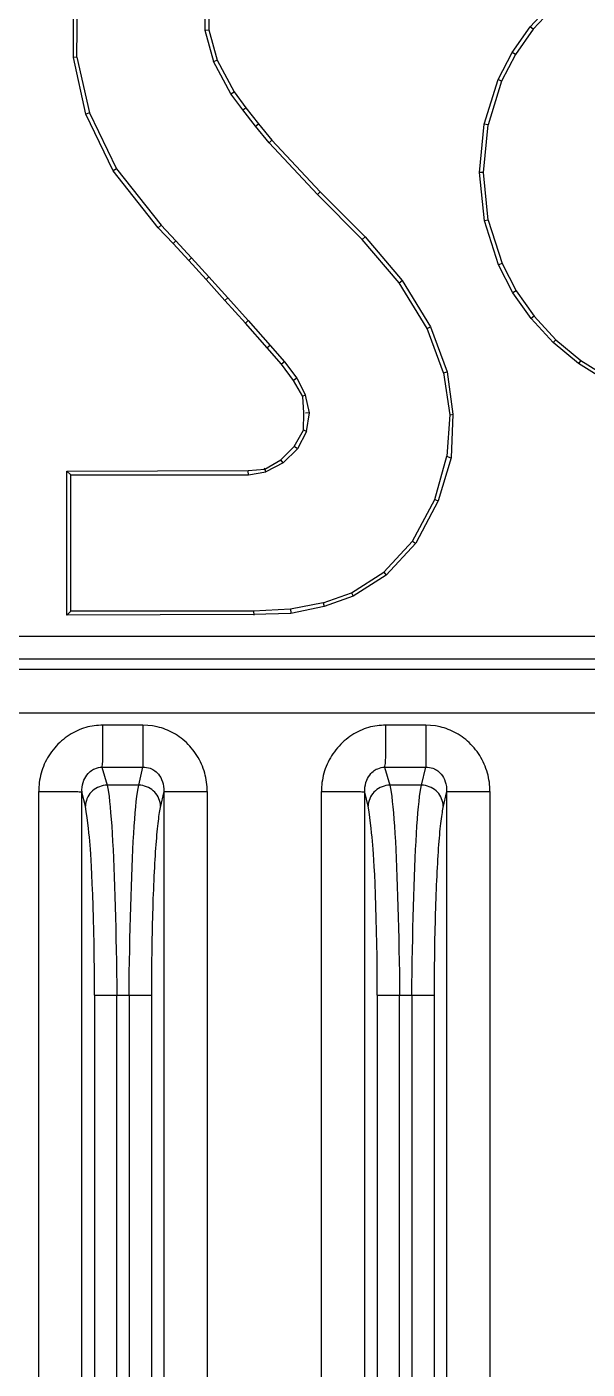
# Model space of a CAD drawing. Header units: millimetres. Extents: x -3132 to 28633, y 682 to 5849.
# Drawn here: x -743.38 to -730.5, y 2210.01 to 2240.89 of the extents above; entities that cross this region are included whole.
import ezdxf

# ---------------------------------------------------------------- set-up
doc = ezdxf.new("R2010")
doc.units = ezdxf.units.MM

msp = doc.modelspace()

# ---------------------------------------------------------------- linework, layer by layer
at = {"linetype": 'Continuous'}
for p, q in [((-742.311, 2240.184), (-742.305, 2241.548)), ((-742.229, 2240.193), (-742.218, 2241.538)), ((-739.299, 2241.474), (-739.287, 2240.809)), ((-739.205, 2241.463), (-739.199, 2240.822)), ((-731.806, 2240.888), (-731.277, 2241.453)), ((-731.217, 2241.389), (-731.738, 2240.833)), ((-739.287, 2240.809), (-739.199, 2240.822)), ((-739.287, 2240.809), (-739.089, 2240.088)), ((-739.199, 2240.822), (-739.007, 2240.121)), ((-732.224, 2240.299), (-731.806, 2240.888)), ((-731.738, 2240.833), (-732.15, 2240.253)), ((-731.738, 2240.833), (-731.806, 2240.888)), ((-742.229, 2240.193), (-742.316, 2240.183)), ((-742.025, 2238.879), (-742.311, 2240.184)), ((-742.229, 2240.193), (-741.942, 2238.908)), ((-739.089, 2240.088), (-739.007, 2240.121)), ((-738.69, 2239.351), (-739.089, 2240.088)), ((-739.007, 2240.121), (-738.616, 2239.397)), ((-732.548, 2239.674), (-732.224, 2240.299)), ((-732.15, 2240.253), (-732.466, 2239.64)), ((-732.15, 2240.253), (-732.224, 2240.299)), ((-732.864, 2238.651), (-732.548, 2239.674)), ((-732.466, 2239.64), (-732.778, 2238.633)), ((-732.466, 2239.64), (-732.548, 2239.674)), ((-738.69, 2239.351), (-738.616, 2239.397)), ((-738.418, 2238.976), (-738.69, 2239.351)), ((-738.616, 2239.397), (-738.349, 2239.029)), ((-741.942, 2238.908), (-742.025, 2238.879)), ((-741.392, 2237.573), (-742.025, 2238.879)), ((-741.942, 2238.908), (-741.317, 2237.619)), ((-738.418, 2238.976), (-738.349, 2239.029)), ((-738.124, 2238.603), (-738.418, 2238.976)), ((-738.349, 2239.029), (-738.056, 2238.657)), ((-738.124, 2238.603), (-738.056, 2238.657)), ((-737.812, 2238.224), (-738.124, 2238.603)), ((-738.056, 2238.657), (-737.747, 2238.282)), ((-732.973, 2237.535), (-732.864, 2238.651)), ((-732.885, 2237.535), (-732.778, 2238.633)), ((-732.778, 2238.633), (-732.864, 2238.651)), ((-737.812, 2238.224), (-737.747, 2238.282)), ((-736.699, 2237.032), (-737.812, 2238.224)), ((-737.747, 2238.282), (-736.636, 2237.093)), ((-741.317, 2237.619), (-741.392, 2237.573)), ((-740.358, 2236.266), (-741.392, 2237.573)), ((-741.317, 2237.619), (-740.291, 2236.323)), ((-732.885, 2237.535), (-732.973, 2237.535)), ((-732.858, 2236.425), (-732.973, 2237.535)), ((-732.772, 2236.443), (-732.885, 2237.535)), ((-736.699, 2237.032), (-736.636, 2237.093)), ((-735.669, 2236), (-736.699, 2237.032)), ((-736.636, 2237.093), (-735.604, 2236.059)), ((-740.291, 2236.323), (-740.358, 2236.266)), ((-740.291, 2236.323), (-739.956, 2235.968)), ((-732.772, 2236.443), (-732.858, 2236.425)), ((-732.537, 2235.411), (-732.858, 2236.425)), ((-732.772, 2236.443), (-732.456, 2235.445)), ((-740.019, 2235.908), (-740.358, 2236.266)), ((-735.669, 2236), (-735.604, 2236.059)), ((-735.604, 2236.059), (-734.749, 2235.05)), ((-739.956, 2235.968), (-740.019, 2235.908)), ((-739.656, 2235.514), (-740.019, 2235.908)), ((-739.956, 2235.968), (-739.591, 2235.573)), ((-734.82, 2234.998), (-735.669, 2236)), ((-739.591, 2235.573), (-739.656, 2235.514)), ((-739.257, 2235.077), (-739.656, 2235.514)), ((-739.591, 2235.573), (-739.193, 2235.136)), ((-732.456, 2235.445), (-732.537, 2235.411)), ((-732.207, 2234.772), (-732.537, 2235.411)), ((-732.456, 2235.445), (-732.132, 2234.818)), ((-739.193, 2235.136), (-739.257, 2235.077)), ((-739.193, 2235.136), (-738.76, 2234.656)), ((-738.825, 2234.597), (-739.257, 2235.077)), ((-734.82, 2234.998), (-734.749, 2235.05)), ((-734.179, 2233.946), (-734.82, 2234.998)), ((-734.749, 2235.05), (-734.1, 2233.984)), ((-732.132, 2234.818), (-732.207, 2234.772)), ((-732.132, 2234.818), (-731.721, 2234.234)), ((-738.76, 2234.656), (-738.825, 2234.597)), ((-738.357, 2234.073), (-738.825, 2234.597)), ((-738.76, 2234.656), (-738.292, 2234.131)), ((-731.79, 2234.179), (-732.207, 2234.772)), ((-731.721, 2234.234), (-731.79, 2234.179)), ((-731.277, 2233.626), (-731.79, 2234.179)), ((-731.721, 2234.234), (-731.217, 2233.689)), ((-738.292, 2234.131), (-738.357, 2234.073)), ((-737.854, 2233.503), (-738.357, 2234.073)), ((-738.292, 2234.131), (-737.788, 2233.56)), ((-734.179, 2233.946), (-734.1, 2233.984)), ((-733.8, 2232.928), (-734.179, 2233.946)), ((-734.1, 2233.984), (-733.715, 2232.954)), ((-737.788, 2233.56), (-737.854, 2233.503)), ((-737.788, 2233.56), (-737.46, 2233.181)), ((-731.217, 2233.689), (-731.277, 2233.626)), ((-730.696, 2233.143), (-731.277, 2233.626)), ((-731.217, 2233.689), (-730.644, 2233.214)), ((-737.528, 2233.126), (-737.854, 2233.503)), ((-737.46, 2233.181), (-737.528, 2233.126)), ((-737.251, 2232.756), (-737.528, 2233.126)), ((-737.46, 2233.181), (-737.176, 2232.803)), ((-733.8, 2232.928), (-733.716, 2232.954)), ((-733.8, 2232.928), (-733.658, 2231.962)), ((-733.715, 2232.954), (-733.586, 2231.979)), ((-730.644, 2233.214), (-730.696, 2233.143)), ((-730.084, 2232.757), (-730.696, 2233.143)), ((-730.644, 2233.214), (-730.042, 2232.834)), ((-737.176, 2232.803), (-737.251, 2232.756)), ((-737.035, 2232.387), (-737.251, 2232.756)), ((-737.176, 2232.803), (-736.973, 2232.417)), ((-736.973, 2232.417), (-737.055, 2232.382)), ((-737.009, 2232.007), (-737.035, 2232.387)), ((-736.883, 2232.01), (-736.973, 2232.417)), ((-737.018, 2231.609), (-737.009, 2232.007)), ((-736.883, 2232.01), (-736.974, 2232.001)), ((-736.949, 2231.581), (-736.883, 2232.01)), ((-733.658, 2231.962), (-733.723, 2231.01)), ((-733.658, 2231.962), (-733.572, 2231.981)), ((-733.586, 2231.979), (-733.626, 2230.972)), ((-737.231, 2231.237), (-737.018, 2231.609)), ((-736.949, 2231.581), (-737.16, 2231.184)), ((-736.949, 2231.581), (-737.03, 2231.615)), ((-737.541, 2230.928), (-737.231, 2231.237)), ((-737.16, 2231.184), (-737.489, 2230.856)), ((-737.16, 2231.184), (-737.231, 2231.237)), ((-737.911, 2230.717), (-737.541, 2230.928)), ((-737.489, 2230.856), (-737.883, 2230.65)), ((-737.489, 2230.856), (-737.541, 2230.928)), ((-734.004, 2230.019), (-733.723, 2231.01)), ((-733.626, 2230.972), (-733.922, 2229.986)), ((-733.723, 2231.01), (-733.638, 2230.972)), ((-742.458, 2230.669), (-738.289, 2230.685)), ((-742.458, 2227.358), (-742.458, 2230.669)), ((-742.37, 2230.582), (-742.458, 2230.669)), ((-742.37, 2227.445), (-742.37, 2230.582)), ((-742.37, 2230.582), (-738.282, 2230.582)), ((-738.289, 2230.685), (-737.911, 2230.717)), ((-738.282, 2230.582), (-738.289, 2230.669)), ((-738.282, 2230.582), (-737.883, 2230.65)), ((-737.883, 2230.65), (-737.914, 2230.733)), ((-734.518, 2229.059), (-734.004, 2230.019)), ((-733.922, 2229.986), (-734.441, 2229.013)), ((-734.004, 2230.019), (-733.922, 2229.986)), ((-735.175, 2228.344), (-734.518, 2229.059)), ((-734.441, 2229.013), (-735.118, 2228.277)), ((-734.518, 2229.059), (-734.443, 2229.014)), ((-735.918, 2227.871), (-735.175, 2228.344)), ((-735.175, 2228.344), (-735.118, 2228.277)), ((-735.118, 2228.277), (-735.879, 2227.792)), ((-736.568, 2227.637), (-735.918, 2227.871)), ((-735.879, 2227.792), (-736.545, 2227.552)), ((-735.918, 2227.871), (-735.879, 2227.792)), ((-742.37, 2227.445), (-742.458, 2227.358)), ((-738.166, 2227.37), (-742.458, 2227.358)), ((-738.168, 2227.446), (-742.37, 2227.445)), ((-737.322, 2227.493), (-738.168, 2227.446)), ((-738.168, 2227.446), (-738.165, 2227.358)), ((-737.311, 2227.394), (-738.166, 2227.37)), ((-736.568, 2227.637), (-737.322, 2227.493)), ((-737.322, 2227.493), (-737.313, 2227.405)), ((-736.545, 2227.552), (-737.311, 2227.394)), ((-736.568, 2227.637), (-736.545, 2227.552)), ((-710.323, 2226.86), (-772.018, 2226.86)), ((-772.018, 2226.348), (-710.323, 2226.348)), ((-710.61, 2226.107), (-771.731, 2226.107)), ((-771.734, 2225.111), (-710.606, 2225.109)), ((-741.631, 2224.074), (-741.631, 2224.822)), ((-740.71, 2224.822), (-741.631, 2224.822)), ((-740.71, 2224.822), (-740.71, 2223.86)), ((-734.21, 2224.822), (-735.131, 2224.822)), ((-735.131, 2224.074), (-735.131, 2224.822)), ((-734.21, 2224.822), (-734.21, 2223.86)), ((-741.655, 2223.86), (-740.71, 2223.86)), ((-741.655, 2223.86), (-741.534, 2223.443)), ((-740.807, 2223.443), (-740.71, 2223.86)), ((-735.155, 2223.86), (-734.21, 2223.86)), ((-735.155, 2223.86), (-735.034, 2223.443)), ((-734.307, 2223.443), (-734.21, 2223.86)), ((-740.807, 2223.443), (-741.534, 2223.443)), ((-734.307, 2223.443), (-735.034, 2223.443)), ((-743.107, 2128.67), (-743.106, 2223.299)), ((-742.112, 2128.667), (-742.112, 2223.28)), ((-742.033, 2222.96), (-742.112, 2223.28)), ((-740.229, 2223.299), (-740.315, 2222.929)), ((-740.229, 2223.299), (-740.229, 2128.667)), ((-740.229, 2223.299), (-739.235, 2223.299)), ((-739.235, 2223.299), (-739.234, 2128.67)), ((-736.607, 2128.67), (-736.606, 2223.299)), ((-735.533, 2222.96), (-735.612, 2223.28)), ((-735.612, 2128.667), (-735.612, 2223.28)), ((-733.729, 2223.299), (-733.815, 2222.929)), ((-733.729, 2223.299), (-732.735, 2223.299)), ((-733.729, 2223.299), (-733.729, 2128.667)), ((-732.735, 2223.299), (-732.734, 2128.67)), ((-740.516, 2218.967), (-740.517, 2218.731)), ((-740.517, 2218.731), (-740.517, 2135.129)), ((-734.016, 2218.967), (-734.017, 2218.731)), ((-734.017, 2218.731), (-734.017, 2135.129)), ((-741.824, 2218.614), (-740.517, 2218.614)), ((-741.824, 2218.614), (-741.824, 2135.129)), ((-741.325, 2135.129), (-741.31, 2218.614)), ((-741.031, 2218.614), (-741.016, 2135.129)), ((-735.324, 2218.614), (-734.017, 2218.614)), ((-735.324, 2218.614), (-735.324, 2135.129)), ((-734.825, 2135.129), (-734.81, 2218.614)), ((-734.531, 2218.614), (-734.516, 2135.129))]:
    msp.add_line(p, q, dxfattribs=at)
for points in [[(-741.631, 2224.822), (-741.68, 2224.821), (-741.73, 2224.82), (-741.779, 2224.816), (-741.829, 2224.811), (-741.878, 2224.803), (-741.928, 2224.794), (-741.978, 2224.782), (-742.027, 2224.769), (-742.076, 2224.754), (-742.125, 2224.737), (-742.174, 2224.718), (-742.222, 2224.697), (-742.269, 2224.674), (-742.316, 2224.65), (-742.362, 2224.623), (-742.407, 2224.595), (-742.452, 2224.565), (-742.497, 2224.532), (-742.54, 2224.498), (-742.583, 2224.462), (-742.624, 2224.425), (-742.664, 2224.385), (-742.703, 2224.344), (-742.74, 2224.302), (-742.776, 2224.258), (-742.811, 2224.214), (-742.843, 2224.168), (-742.874, 2224.121), (-742.903, 2224.073), (-742.93, 2224.025), (-742.955, 2223.975), (-742.978, 2223.925), (-742.999, 2223.874), (-743.019, 2223.823), (-743.037, 2223.771), (-743.052, 2223.719), (-743.066, 2223.666), (-743.077, 2223.613), (-743.087, 2223.561), (-743.095, 2223.508), (-743.1, 2223.455), (-743.104, 2223.403), (-743.105, 2223.35), (-743.106, 2223.299)], [(-740.381, 2224.784), (-740.489, 2224.805), (-740.599, 2224.818), (-740.71, 2224.822)], [(-739.235, 2223.299), (-739.236, 2223.351), (-739.238, 2223.404), (-739.242, 2223.457), (-739.248, 2223.51), (-739.256, 2223.564), (-739.266, 2223.617), (-739.278, 2223.67), (-739.292, 2223.722), (-739.307, 2223.775), (-739.325, 2223.827), (-739.344, 2223.878), (-739.366, 2223.929), (-739.389, 2223.979), (-739.414, 2224.028), (-739.441, 2224.077), (-739.469, 2224.124), (-739.5, 2224.17), (-739.531, 2224.216), (-739.565, 2224.26), (-739.599, 2224.302), (-739.636, 2224.344), (-739.673, 2224.383), (-739.712, 2224.422), (-739.751, 2224.458), (-739.792, 2224.493), (-739.834, 2224.526), (-739.876, 2224.558), (-739.919, 2224.587), (-739.963, 2224.615), (-740.008, 2224.641), (-740.053, 2224.666), (-740.099, 2224.688), (-740.145, 2224.709), (-740.192, 2224.728), (-740.239, 2224.744), (-740.286, 2224.759), (-740.334, 2224.773), (-740.381, 2224.784)], [(-735.131, 2224.822), (-735.18, 2224.821), (-735.23, 2224.82), (-735.279, 2224.816), (-735.329, 2224.811), (-735.378, 2224.803), (-735.428, 2224.794), (-735.478, 2224.782), (-735.527, 2224.769), (-735.576, 2224.754), (-735.625, 2224.737), (-735.674, 2224.718), (-735.722, 2224.697), (-735.769, 2224.674), (-735.816, 2224.65), (-735.862, 2224.623), (-735.907, 2224.595), (-735.952, 2224.565), (-735.997, 2224.532), (-736.04, 2224.498), (-736.083, 2224.462), (-736.124, 2224.425), (-736.164, 2224.385), (-736.203, 2224.344), (-736.24, 2224.302), (-736.276, 2224.258), (-736.311, 2224.214), (-736.343, 2224.168), (-736.374, 2224.121), (-736.403, 2224.073), (-736.43, 2224.025), (-736.455, 2223.975), (-736.478, 2223.925), (-736.499, 2223.874), (-736.519, 2223.823), (-736.537, 2223.771), (-736.552, 2223.719), (-736.566, 2223.666), (-736.577, 2223.613), (-736.587, 2223.561), (-736.595, 2223.508), (-736.6, 2223.455), (-736.604, 2223.403), (-736.605, 2223.35), (-736.606, 2223.299)], [(-733.881, 2224.784), (-733.989, 2224.805), (-734.099, 2224.818), (-734.21, 2224.822)], [(-732.735, 2223.299), (-732.736, 2223.351), (-732.738, 2223.404), (-732.742, 2223.457), (-732.748, 2223.51), (-732.756, 2223.564), (-732.766, 2223.617), (-732.778, 2223.67), (-732.792, 2223.722), (-732.807, 2223.775), (-732.825, 2223.827), (-732.844, 2223.878), (-732.866, 2223.929), (-732.889, 2223.979), (-732.914, 2224.028), (-732.941, 2224.077), (-732.969, 2224.124), (-733, 2224.17), (-733.031, 2224.216), (-733.065, 2224.26), (-733.099, 2224.302), (-733.136, 2224.344), (-733.173, 2224.383), (-733.212, 2224.422), (-733.251, 2224.458), (-733.292, 2224.493), (-733.334, 2224.526), (-733.376, 2224.558), (-733.419, 2224.587), (-733.463, 2224.615), (-733.508, 2224.641), (-733.553, 2224.666), (-733.599, 2224.688), (-733.645, 2224.709), (-733.692, 2224.728), (-733.739, 2224.744), (-733.786, 2224.759), (-733.834, 2224.773), (-733.881, 2224.784)], [(-741.655, 2223.86), (-741.648, 2223.883), (-741.643, 2223.911), (-741.638, 2223.945), (-741.635, 2223.983), (-741.632, 2224.026), (-741.631, 2224.074)], [(-735.155, 2223.86), (-735.148, 2223.883), (-735.143, 2223.911), (-735.138, 2223.945), (-735.135, 2223.983), (-735.132, 2224.026), (-735.131, 2224.074)], [(-742.111, 2223.28), (-742.112, 2223.338), (-742.107, 2223.396), (-742.098, 2223.453), (-742.084, 2223.508), (-742.067, 2223.556), (-742.048, 2223.597), (-742.025, 2223.638), (-741.999, 2223.677), (-741.972, 2223.71), (-741.946, 2223.737), (-741.921, 2223.76), (-741.897, 2223.778), (-741.874, 2223.793), (-741.846, 2223.809), (-741.814, 2223.823), (-741.776, 2223.838), (-741.735, 2223.849), (-741.694, 2223.856), (-741.654, 2223.86)], [(-740.71, 2223.86), (-740.669, 2223.859), (-740.627, 2223.853), (-740.585, 2223.844), (-740.545, 2223.831), (-740.511, 2223.817), (-740.482, 2223.802), (-740.458, 2223.787), (-740.434, 2223.771), (-740.41, 2223.75), (-740.383, 2223.725), (-740.356, 2223.694), (-740.328, 2223.658), (-740.303, 2223.617), (-740.281, 2223.572), (-740.262, 2223.523), (-740.247, 2223.471), (-740.236, 2223.415), (-740.23, 2223.358), (-740.229, 2223.299)], [(-735.611, 2223.28), (-735.612, 2223.338), (-735.607, 2223.396), (-735.598, 2223.453), (-735.584, 2223.508), (-735.567, 2223.556), (-735.548, 2223.597), (-735.525, 2223.638), (-735.499, 2223.677), (-735.472, 2223.71), (-735.446, 2223.737), (-735.421, 2223.76), (-735.397, 2223.778), (-735.374, 2223.793), (-735.346, 2223.809), (-735.314, 2223.823), (-735.276, 2223.838), (-735.235, 2223.849), (-735.194, 2223.856), (-735.154, 2223.86)], [(-734.21, 2223.86), (-734.169, 2223.859), (-734.127, 2223.853), (-734.085, 2223.844), (-734.045, 2223.831), (-734.011, 2223.817), (-733.982, 2223.802), (-733.958, 2223.787), (-733.934, 2223.771), (-733.91, 2223.75), (-733.883, 2223.725), (-733.856, 2223.694), (-733.828, 2223.658), (-733.803, 2223.617), (-733.781, 2223.572), (-733.762, 2223.523), (-733.747, 2223.471), (-733.736, 2223.415), (-733.73, 2223.358), (-733.729, 2223.299)], [(-741.534, 2223.443), (-741.58, 2223.44), (-741.625, 2223.434), (-741.669, 2223.423), (-741.713, 2223.408), (-741.754, 2223.39), (-741.794, 2223.368), (-741.832, 2223.343), (-741.867, 2223.314), (-741.9, 2223.283), (-741.929, 2223.249), (-741.956, 2223.212), (-741.978, 2223.173), (-741.997, 2223.133), (-742.012, 2223.091), (-742.023, 2223.048), (-742.03, 2223.004), (-742.033, 2222.96)], [(-741.534, 2223.443), (-741.519, 2223.369), (-741.505, 2223.282), (-741.491, 2223.182), (-741.478, 2223.069), (-741.465, 2222.944), (-741.453, 2222.808), (-741.441, 2222.659), (-741.429, 2222.5), (-741.419, 2222.33), (-741.408, 2222.15), (-741.398, 2221.96), (-741.389, 2221.761), (-741.38, 2221.553), (-741.372, 2221.338), (-741.364, 2221.114), (-741.356, 2220.884), (-741.349, 2220.648), (-741.343, 2220.406), (-741.337, 2220.159), (-741.331, 2219.908), (-741.326, 2219.653), (-741.321, 2219.396), (-741.317, 2219.136), (-741.313, 2218.875), (-741.31, 2218.614)], [(-741.031, 2218.614), (-741.028, 2218.875), (-741.024, 2219.136), (-741.02, 2219.396), (-741.015, 2219.653), (-741.01, 2219.908), (-741.004, 2220.159), (-740.998, 2220.406), (-740.992, 2220.648), (-740.985, 2220.884), (-740.977, 2221.114), (-740.969, 2221.338), (-740.961, 2221.554), (-740.952, 2221.761), (-740.943, 2221.96), (-740.933, 2222.15), (-740.922, 2222.33), (-740.912, 2222.5), (-740.9, 2222.659), (-740.888, 2222.808), (-740.876, 2222.944), (-740.863, 2223.069), (-740.85, 2223.182), (-740.836, 2223.282), (-740.822, 2223.369), (-740.807, 2223.443)], [(-740.308, 2222.96), (-740.311, 2223.004), (-740.318, 2223.048), (-740.329, 2223.091), (-740.344, 2223.133), (-740.363, 2223.173), (-740.385, 2223.212), (-740.411, 2223.249), (-740.441, 2223.283), (-740.473, 2223.314), (-740.509, 2223.343), (-740.547, 2223.368), (-740.587, 2223.39), (-740.628, 2223.408), (-740.672, 2223.423), (-740.716, 2223.434), (-740.761, 2223.44), (-740.807, 2223.443)], [(-735.034, 2223.443), (-735.08, 2223.44), (-735.125, 2223.434), (-735.169, 2223.423), (-735.213, 2223.408), (-735.254, 2223.39), (-735.294, 2223.368), (-735.332, 2223.343), (-735.367, 2223.314), (-735.4, 2223.283), (-735.429, 2223.249), (-735.456, 2223.212), (-735.478, 2223.173), (-735.497, 2223.133), (-735.512, 2223.091), (-735.523, 2223.048), (-735.53, 2223.004), (-735.533, 2222.96)], [(-735.034, 2223.443), (-735.019, 2223.369), (-735.005, 2223.282), (-734.991, 2223.182), (-734.978, 2223.069), (-734.965, 2222.944), (-734.953, 2222.808), (-734.941, 2222.659), (-734.929, 2222.5), (-734.919, 2222.33), (-734.908, 2222.15), (-734.898, 2221.96), (-734.889, 2221.761), (-734.88, 2221.553), (-734.872, 2221.338), (-734.864, 2221.114), (-734.856, 2220.884), (-734.849, 2220.648), (-734.843, 2220.406), (-734.837, 2220.159), (-734.831, 2219.908), (-734.826, 2219.653), (-734.821, 2219.396), (-734.817, 2219.136), (-734.813, 2218.875), (-734.81, 2218.614)], [(-734.531, 2218.614), (-734.528, 2218.875), (-734.524, 2219.136), (-734.52, 2219.396), (-734.515, 2219.653), (-734.51, 2219.908), (-734.504, 2220.159), (-734.498, 2220.406), (-734.492, 2220.648), (-734.485, 2220.884), (-734.477, 2221.114), (-734.469, 2221.338), (-734.461, 2221.554), (-734.452, 2221.761), (-734.443, 2221.96), (-734.433, 2222.15), (-734.422, 2222.33), (-734.412, 2222.5), (-734.4, 2222.659), (-734.388, 2222.808), (-734.376, 2222.944), (-734.363, 2223.069), (-734.35, 2223.182), (-734.336, 2223.282), (-734.322, 2223.369), (-734.307, 2223.443)], [(-733.808, 2222.96), (-733.811, 2223.004), (-733.818, 2223.048), (-733.829, 2223.091), (-733.844, 2223.133), (-733.863, 2223.173), (-733.885, 2223.212), (-733.911, 2223.249), (-733.941, 2223.283), (-733.973, 2223.314), (-734.009, 2223.343), (-734.047, 2223.368), (-734.087, 2223.39), (-734.128, 2223.408), (-734.172, 2223.423), (-734.216, 2223.434), (-734.261, 2223.44), (-734.307, 2223.443)], [(-743.106, 2223.299), (-742.291, 2223.299), (-742.248, 2223.298), (-742.211, 2223.297), (-742.179, 2223.294), (-742.153, 2223.292), (-742.133, 2223.288), (-742.119, 2223.285), (-742.112, 2223.28)], [(-736.606, 2223.299), (-735.791, 2223.299), (-735.748, 2223.298), (-735.711, 2223.297), (-735.679, 2223.294), (-735.653, 2223.292), (-735.633, 2223.288), (-735.619, 2223.285), (-735.612, 2223.28)], [(-741.824, 2218.614), (-741.825, 2218.908), (-741.827, 2219.204), (-741.83, 2219.502), (-741.834, 2219.797), (-741.84, 2220.088), (-741.847, 2220.377), (-741.855, 2220.66), (-741.865, 2220.925), (-741.875, 2221.173), (-741.884, 2221.386), (-741.894, 2221.566), (-741.902, 2221.72), (-741.91, 2221.853), (-741.918, 2221.968), (-741.925, 2222.064), (-741.933, 2222.156), (-741.943, 2222.249), (-741.954, 2222.348), (-741.966, 2222.456), (-741.98, 2222.572), (-741.995, 2222.697), (-742.013, 2222.827), (-742.033, 2222.96)], [(-740.315, 2222.929), (-740.322, 2222.895), (-740.329, 2222.857), (-740.336, 2222.816), (-740.343, 2222.772), (-740.35, 2222.724), (-740.357, 2222.673), (-740.364, 2222.619), (-740.371, 2222.561), (-740.377, 2222.501), (-740.384, 2222.437), (-740.39, 2222.37), (-740.397, 2222.301), (-740.403, 2222.228), (-740.409, 2222.152), (-740.415, 2222.074), (-740.421, 2221.992), (-740.427, 2221.908), (-740.432, 2221.821), (-740.438, 2221.732), (-740.443, 2221.64), (-740.448, 2221.546), (-740.453, 2221.449), (-740.458, 2221.35), (-740.463, 2221.249), (-740.468, 2221.147), (-740.472, 2221.042), (-740.476, 2220.935), (-740.48, 2220.827), (-740.484, 2220.717), (-740.487, 2220.606), (-740.491, 2220.494), (-740.494, 2220.381), (-740.497, 2220.266), (-740.5, 2220.151), (-740.502, 2220.035), (-740.505, 2219.918), (-740.507, 2219.8), (-740.509, 2219.682), (-740.51, 2219.563), (-740.512, 2219.444), (-740.513, 2219.325), (-740.514, 2219.205), (-740.516, 2218.967)], [(-735.324, 2218.614), (-735.325, 2218.908), (-735.327, 2219.204), (-735.33, 2219.502), (-735.334, 2219.797), (-735.34, 2220.088), (-735.347, 2220.377), (-735.355, 2220.66), (-735.365, 2220.925), (-735.375, 2221.173), (-735.384, 2221.386), (-735.394, 2221.566), (-735.402, 2221.72), (-735.41, 2221.853), (-735.418, 2221.968), (-735.425, 2222.064), (-735.433, 2222.156), (-735.443, 2222.249), (-735.454, 2222.348), (-735.466, 2222.456), (-735.48, 2222.572), (-735.495, 2222.697), (-735.513, 2222.827), (-735.533, 2222.96)], [(-733.815, 2222.929), (-733.822, 2222.895), (-733.829, 2222.857), (-733.836, 2222.816), (-733.843, 2222.772), (-733.85, 2222.724), (-733.857, 2222.673), (-733.864, 2222.619), (-733.871, 2222.561), (-733.877, 2222.501), (-733.884, 2222.437), (-733.89, 2222.37), (-733.897, 2222.301), (-733.903, 2222.228), (-733.909, 2222.152), (-733.915, 2222.074), (-733.921, 2221.992), (-733.927, 2221.908), (-733.932, 2221.821), (-733.938, 2221.732), (-733.943, 2221.64), (-733.948, 2221.546), (-733.953, 2221.449), (-733.958, 2221.35), (-733.963, 2221.249), (-733.968, 2221.147), (-733.972, 2221.042), (-733.976, 2220.935), (-733.98, 2220.827), (-733.984, 2220.717), (-733.987, 2220.606), (-733.991, 2220.494), (-733.994, 2220.381), (-733.997, 2220.266), (-734, 2220.151), (-734.002, 2220.035), (-734.005, 2219.918), (-734.007, 2219.8), (-734.009, 2219.682), (-734.01, 2219.563), (-734.012, 2219.444), (-734.013, 2219.325), (-734.014, 2219.205), (-734.016, 2218.967)]]:
    msp.add_lwpolyline(points, dxfattribs=at)

doc.saveas('drawing.dxf')
